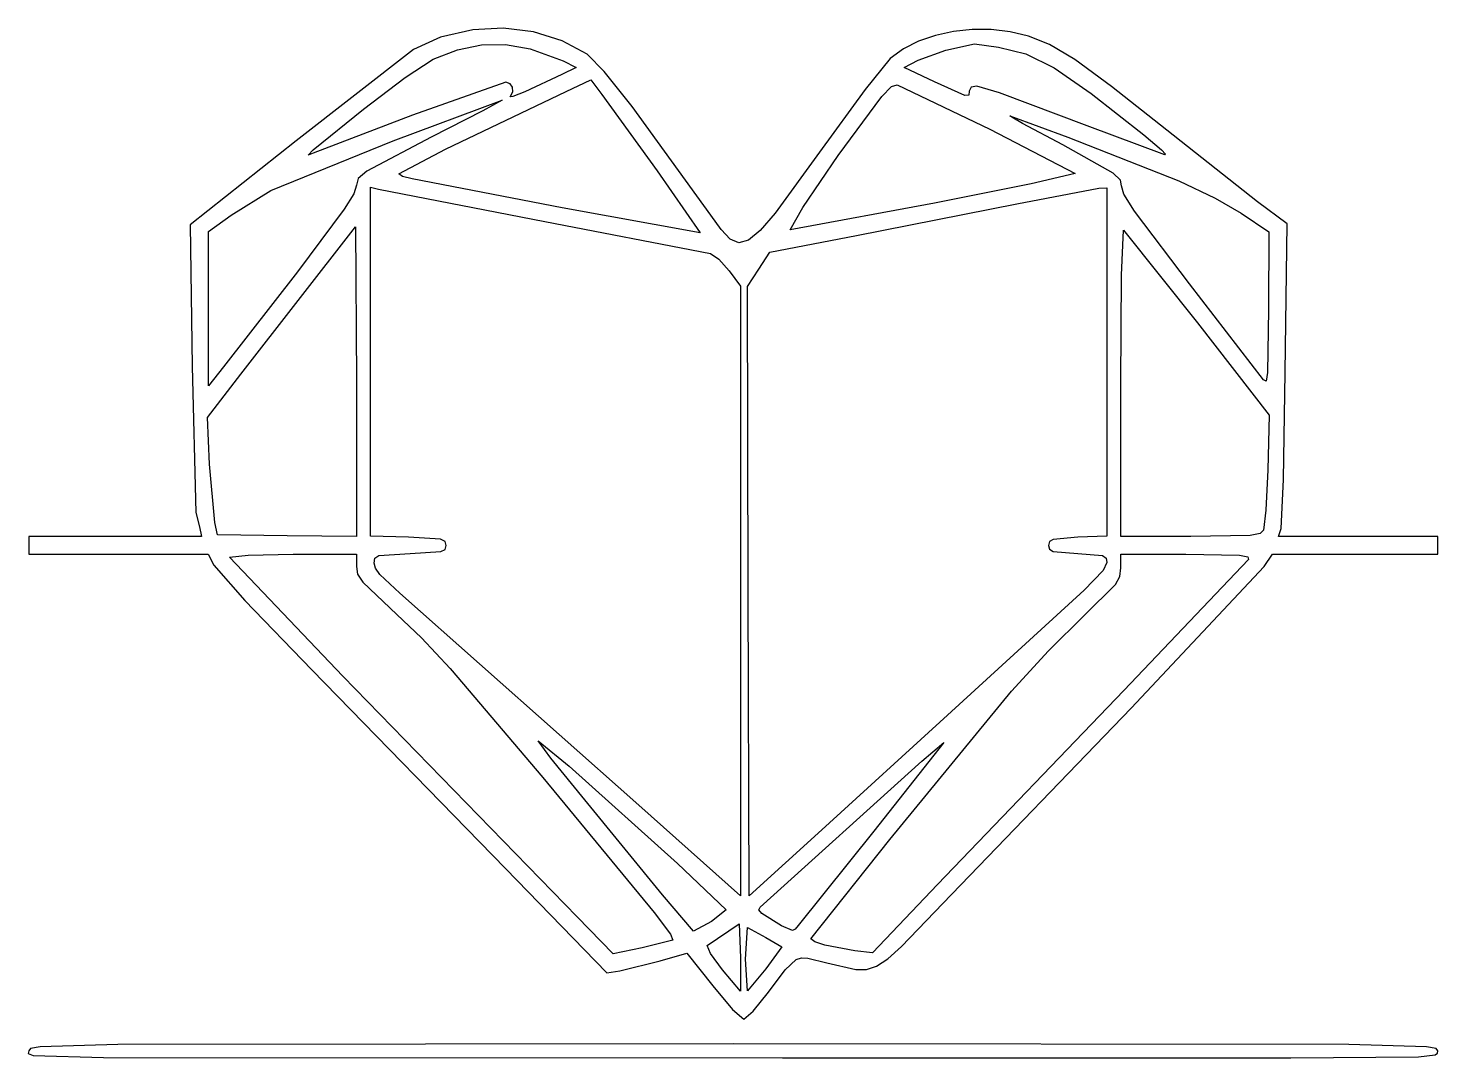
# Model space of a CAD drawing. Extents: x 0 to 106, y -64 to 13.
import ezdxf

# ---------------------------------------------------------------- set-up
doc = ezdxf.new("R2010")
doc.units = 0

msp = doc.modelspace()

# ---------------------------------------------------------------- linework, layer by layer
at = {"layer": 'Layer 1'}
for p, q in [((33.3375, 12.938), (30.916566, 12.375761)), ((33.337504, 12.937937), (33.3375, 12.938)), ((35.633591, 13.06196), (33.337504, 12.937937)), ((37.914794, 12.779188), (35.633591, 13.06196)), ((40.05709, 12.119386), (37.914794, 12.779188)), ((69.453066, 12.818925), (68.101524, 12.5222)), ((70.85918, 12.966823), (69.453066, 12.818925)), ((72.288238, 12.960311), (70.85918, 12.966823)), ((73.708615, 12.79381), (72.288238, 12.960311)), ((75.088684, 12.461737), (73.708615, 12.79381)), ((30.916566, 12.375761), (28.89251, 11.45634)), ((32.199367, 11.445995), (34.002251, 11.81021)), ((34.002251, 11.81021), (35.810097, 11.83212)), ((35.810097, 11.83212), (37.650189, 11.509245)), ((41.936454, 11.112317), (40.05709, 12.119386)), ((66.836179, 12.082227), (65.688657, 11.504589)), ((68.101524, 12.5222), (66.836179, 12.082227)), ((68.874244, 11.410032), (71.04052, 11.879664)), ((71.04052, 11.879664), (72.83968, 11.641539)), ((76.672454, 11.84534), (75.088684, 12.461737)), ((78.571246, 10.705563), (76.672454, 11.84534)), ((28.89251, 11.45634), (20.0819, 4.60364)), ((28.260803, 9.349583), (30.374159, 10.741954)), ((30.374159, 10.741954), (32.199367, 11.445995)), ((37.650189, 11.509245), (37.6502, 11.50925)), ((37.6502, 11.50925), (40.13728, 10.609668)), ((40.13728, 10.609668), (41.116237, 10.10696)), ((43.223814, 9.81092), (41.936454, 11.112317)), ((64.690584, 10.794867), (62.818659, 8.446694)), ((65.688657, 11.504589), (64.690584, 10.794867)), ((65.74886, 10.10696), (66.80719, 10.662584)), ((66.80719, 10.662584), (68.874244, 11.410032)), ((72.83968, 11.641539), (72.8397, 11.641542)), ((72.8397, 11.641542), (74.877813, 11.136768)), ((74.877813, 11.136768), (77.020106, 10.08381)), ((81.328283, 8.677781), (78.571246, 10.705563)), ((40.031447, 9.577794), (37.246713, 8.274719)), ((41.116237, 10.10696), (40.031447, 9.577794)), ((45.329728, 7.189908), (43.223814, 9.81092)), ((68.02427, 9.02217), (65.74886, 10.10696)), ((77.020106, 10.08381), (79.797396, 8.162689)), ((25.135419, 6.984874), (28.260803, 9.349583)), ((35.824579, 8.995704), (28.80651, 6.52516)), ((36.142492, 8.886564), (35.824579, 8.995704)), ((36.32398, 8.618675), (36.142492, 8.886564)), ((36.341756, 8.281333), (36.32398, 8.618675)), ((40.34889, 8.307798), (42.20097, 9.180922)), ((42.20097, 9.180922), (43.047636, 8.069672)), ((64.062084, 7.927453), (64.79713, 8.682757)), ((64.79713, 8.682757), (65.21964, 8.810502)), ((65.21964, 8.810502), (72.17817, 5.476752)), ((70.306297, 8.013447), (68.02427, 9.02217)), ((70.783372, 8.626122), (70.64364, 8.334254)), ((71.205877, 8.70467), (70.783372, 8.626122)), ((72.91905, 8.201962), (71.205877, 8.70467)), ((85.486784, 5.397367), (81.328283, 8.677781)), ((27.354496, 4.606949), (35.55987, 7.646341)), ((31.286916, 3.962026), (40.34889, 8.307798)), ((35.55987, 7.646341), (34.088128, 6.84267)), ((36.163059, 7.900789), (36.168537, 7.963834)), ((36.36284, 7.940683), (36.163059, 7.900789)), ((36.168537, 7.963834), (36.341756, 8.281333)), ((37.246713, 8.274719), (36.36284, 7.940683)), ((43.047636, 8.069672), (47.201586, 2.354682)), ((62.818659, 8.446694), (59.398924, 3.756957)), ((60.8011, 3.492382), (64.062084, 7.927453)), ((70.598992, 8.036185), (70.306297, 8.013447)), ((70.64364, 8.334254), (70.598992, 8.036185)), ((79.50717, 5.714882), (72.91905, 8.201962)), ((79.797396, 8.162689), (83.7405, 5.053422)), ((21.348572, 3.912402), (25.135419, 6.984874)), ((28.80651, 6.52516), (21.351879, 3.677584)), ((34.088128, 6.84267), (30.21529, 4.868221)), ((51.223314, -0.979083), (45.329728, 7.189908)), ((73.83761, 6.366011), (73.686306, 6.482181)), ((73.686306, 6.482181), (78.051926, 4.868221)), ((74.638799, 5.91002), (73.83761, 6.366011)), ((72.17817, 5.476752), (72.1782, 5.476762)), ((72.1782, 5.476762), (78.58111, 2.143012)), ((77.655046, 4.286141), (74.638799, 5.91002)), ((85.328, 3.545302), (79.50717, 5.714882)), ((92.286564, 0.026337), (85.486784, 5.397367)), ((20.0819, 4.60364), (12.11795, -1.71989)), ((18.17677, 0.873021), (27.354496, 4.606949)), ((30.2153, 4.868221), (25.386661, 2.324917)), ((30.21529, 4.868221), (30.2153, 4.868221)), ((81.451815, 2.166172), (77.655046, 4.286141)), ((78.0519, 4.868221), (86.386281, 1.584085)), ((78.051926, 4.868221), (78.0519, 4.868221)), ((83.7405, 5.053422), (85.079954, 3.912407)), ((20.979396, 3.528343), (21.348572, 3.912402)), ((21.351879, 3.677584), (20.979396, 3.528343)), ((27.78119, 2.116558), (31.286916, 3.962026)), ((59.398924, 3.756957), (56.056495, -0.826532)), ((58.135422, -0.410214), (60.8011, 3.492382)), ((85.079954, 3.912407), (85.366447, 3.60607)), ((85.366447, 3.60607), (85.328, 3.545302)), ((25.386661, 2.324917), (24.723549, 1.761436)), ((47.201586, 2.354682), (47.2016, 2.354682)), ((47.2016, 2.354682), (50.42951, -2.301978)), ((78.58111, 2.143012), (75.288712, 1.377375)), ((82.000825, 1.65561), (81.451815, 2.166172)), ((24.60614, 1.269891), (24.399434, 0.621249)), ((24.723549, 1.761436), (24.60614, 1.269891)), ((25.664416, -12.012128), (25.664416, 1.111172)), ((25.664416, 1.111172), (26.272957, 0.97888)), ((28.075541, 1.921428), (27.78119, 2.116558)), ((28.78661, 1.746142), (28.075541, 1.921428)), ((40.05781, -0.423438), (28.78661, 1.746142)), ((75.288712, 1.377375), (68.017647, -0.092714)), ((82.073586, 1.216981), (82.000825, 1.65561)), ((82.261271, 0.588594), (82.073586, 1.216981)), ((86.386281, 1.584085), (89.11728, 0.288044)), ((15.18698, -0.979059), (18.17677, 0.873021)), ((24.399434, 0.621249), (23.686714, -0.545811)), ((26.272957, 0.97888), (38.761257, -1.45528)), ((74.215361, -0.132382), (80.380141, 1.031788)), ((80.380141, 1.031788), (80.962224, 1.058246)), ((80.962224, 1.058246), (80.962224, -12.038654)), ((83.059153, -0.67479), (82.261271, 0.588594)), ((89.11728, 0.288044), (91.0694, -0.846769)), ((94.509064, -1.640533), (92.286564, 0.026337)), ((13.49365, -2.222599), (15.18698, -0.979059)), ((23.686714, -0.545811), (20.1876, -5.238849)), ((50.42951, -2.301978), (40.05781, -0.423438)), ((52.003264, -2.068058), (51.223314, -0.979083)), ((56.056495, -0.826532), (54.93083, -2.138957)), ((68.017647, -0.092714), (57.17631, -2.090318)), ((57.17631, -2.090318), (58.135422, -0.410214)), ((62.176861, -2.513632), (74.215361, -0.132382)), ((87.180036, -6.138429), (83.059153, -0.67479)), ((91.0694, -0.846769), (93.13315, -2.249059)), ((12.11795, -1.71989), (12.2767, -12.35609)), ((15.927769, -12.938236), (24.526719, -1.852236)), ((24.526719, -1.852236), (24.606094, -13.493936)), ((38.761257, -1.45528), (38.7613, -1.455309)), ((38.7613, -1.455309), (51.1967, -3.863019)), ((52.675624, -2.780313), (52.003264, -2.068058)), ((82.076811, -5.500044), (82.232253, -2.116668)), ((82.232253, -2.116668), (87.788493, -9.075198)), ((94.376773, -12.805933), (94.509064, -1.640533)), ((13.49365, -8.016969), (13.49365, -2.222599)), ((53.328761, -3.064067), (52.675624, -2.780313)), ((54.05104, -2.867542), (53.328761, -3.064067)), ((54.93083, -2.138957), (54.05104, -2.867542)), ((55.668121, -3.757172), (62.176861, -2.513632)), ((93.13315, -2.249059), (93.106692, -8.069889)), ((51.1967, -3.863019), (51.828392, -4.302888)), ((54.821455, -5.053632), (55.668121, -3.757172)), ((20.1876, -5.238849), (14.63136, -12.382589)), ((51.828392, -4.302888), (52.59899, -5.159479)), ((52.59899, -5.159479), (53.445656, -6.323649)), ((53.974789, -6.350092), (54.821455, -5.053632)), ((53.445656, -6.323649), (53.445656, -29.236549)), ((54.027705, -29.236492), (53.974789, -6.350092)), ((82.020587, -13.626068), (82.076811, -5.500044)), ((92.736276, -13.361549), (87.180036, -6.138429)), ((13.49365, -13.811339), (13.49365, -8.016969)), ((93.106692, -8.069889), (93.040546, -12.809231)), ((87.788493, -9.075198), (87.7885, -9.075279)), ((87.7885, -9.075279), (93.15953, -16.007349)), ((12.2767, -12.35609), (12.541283, -23.33629)), ((14.63136, -12.382589), (13.49365, -13.811339)), ((25.664416, -25.109028), (25.664416, -12.012128)), ((80.962224, -12.038654), (80.9623, -12.038609)), ((80.9623, -12.038609), (80.9623, -25.109009)), ((13.414229, -16.192606), (15.927769, -12.938236)), ((24.606094, -13.493936), (24.6061, -13.493819)), ((24.6061, -13.493819), (24.6061, -25.135519)), ((82.020587, -25.135468), (82.020587, -13.626068)), ((92.928098, -13.45374), (92.736276, -13.361549)), ((93.040546, -12.809231), (92.928098, -13.45374)), ((94.247788, -20.83931), (94.376773, -12.805933)), ((13.572979, -19.685106), (13.414229, -16.192606)), ((93.15953, -16.007349), (93.053697, -20.108389)), ((13.969854, -24.077186), (13.572979, -19.685106)), ((93.053697, -20.108389), (92.924713, -23.137865)), ((94.059273, -24.526933), (94.247788, -20.83931)), ((92.924713, -23.137865), (92.736197, -24.659219)), ((12.541283, -23.33629), (12.805866, -24.39462)), ((14.18152, -25.003227), (13.969854, -24.077186)), ((6.482336, -25.135452), (0.000056, -25.135452)), ((0.000056, -25.135452), (0.000056, -25.79691)), ((12.964616, -25.135452), (6.482336, -25.135452)), ((12.805866, -24.39462), (12.964616, -25.135452)), ((19.39381, -25.082602), (14.18152, -25.003227)), ((24.6061, -25.135519), (19.39381, -25.082602)), ((28.521916, -25.188403), (25.664416, -25.109028)), ((30.919701, -25.333924), (28.521916, -25.188403)), ((31.278955, -25.500942), (30.919701, -25.333924)), ((76.950561, -25.343827), (76.660759, -25.512085)), ((78.79272, -25.188384), (76.950561, -25.343827)), ((80.9623, -25.109009), (78.79272, -25.188384)), ((87.285787, -25.135468), (82.020587, -25.135468)), ((91.737396, -25.056093), (87.285787, -25.135468)), ((92.487324, -24.912227), (91.737396, -25.056093)), ((92.736197, -24.659219), (92.487324, -24.912227)), ((93.874065, -25.135474), (94.059273, -24.526933)), ((99.853645, -25.135474), (93.874065, -25.135474)), ((105.833225, -25.135474), (99.853645, -25.135474)), ((105.833225, -25.796932), (105.833225, -25.135474)), ((0.000056, -25.79691), (0.000056, -26.458367)), ((0.000056, -26.458367), (6.746926, -26.458367)), ((6.746926, -26.458367), (13.467336, -26.458367)), ((13.467336, -26.458367), (13.890669, -27.278574)), ((16.480091, -26.524443), (19.8436, -26.458297)), ((19.8436, -26.458297), (24.60609, -26.458297)), ((24.60609, -26.458297), (24.60609, -27.384337)), ((26.2895, -26.554313), (28.654206, -26.405485)), ((28.654206, -26.405485), (30.936236, -26.259964)), ((30.936236, -26.259964), (31.281022, -26.092946)), ((31.352956, -25.796944), (31.278955, -25.500942)), ((31.281022, -26.092946), (31.352956, -25.796944)), ((76.660759, -25.512085), (76.59668, -25.796925)), ((76.59668, -25.796925), (76.660759, -26.081765)), ((76.660759, -26.081765), (76.95056, -26.250023)), ((76.95056, -26.250023), (78.79272, -26.405466)), ((78.79272, -26.405466), (80.651416, -26.560908)), ((82.02064, -27.490181), (82.02064, -26.458311)), ((82.02064, -26.458311), (86.91543, -26.458311)), ((86.91543, -26.458311), (90.947014, -26.527764)), ((92.789286, -27.384429), (93.424285, -26.458389)), ((93.424285, -26.458389), (99.615525, -26.458389)), ((99.615525, -26.458389), (105.833225, -26.458389)), ((105.833225, -26.458389), (105.833225, -25.796932)), ((13.890669, -27.278574), (16.228921, -29.927711)), ((15.08111, -26.669963), (16.480091, -26.524443)), ((23.58411, -35.616175), (15.08111, -26.669963)), ((24.60609, -27.384337), (24.6061, -27.384379)), ((24.6061, -27.384379), (24.690849, -27.946618)), ((25.929006, -27.119859), (25.979029, -26.75151)), ((26.0336, -27.508879), (25.929006, -27.119859)), ((25.979029, -26.75151), (26.2895, -26.554313)), ((26.368877, -27.989675), (26.0336, -27.508879)), ((80.651416, -26.560908), (80.913518, -26.751491)), ((80.9623, -27.093382), (80.704744, -27.685386)), ((80.913518, -26.751491), (80.9623, -27.093382)), ((81.956148, -28.12559), (82.02064, -27.490181)), ((91.625, -26.855213), (82.25876, -36.697703)), ((82.788086, -38.020629), (92.789286, -27.384429)), ((90.947014, -26.527764), (91.570026, -26.648067)), ((91.570026, -26.648067), (91.62501, -26.855186)), ((91.62501, -26.855186), (91.625, -26.855213)), ((24.690849, -27.946618), (25.085656, -28.568389)), ((25.085656, -28.568389), (27.6488, -30.982709)), ((27.860466, -29.395269), (26.368877, -27.989675)), ((80.704744, -27.685386), (79.278885, -29.170354)), ((81.623765, -28.743638), (81.956148, -28.12559)), ((45.825666, -45.323169), (27.860466, -29.395269)), ((53.445656, -29.236549), (53.445656, -52.122949)), ((54.10708, -52.122892), (54.027705, -29.236492)), ((79.278885, -29.170354), (69.0031, -38.549782)), ((79.32189, -31.009131), (81.623765, -28.743638)), ((16.228921, -29.927711), (21.246079, -35.136694)), ((27.6488, -30.982709), (29.494264, -32.733091)), ((76.580144, -33.711185), (79.32189, -31.009131)), ((29.494264, -32.733091), (31.657225, -35.04406)), ((73.81856, -36.750581), (76.580144, -33.711185)), ((21.246079, -35.136694), (35.798179, -50.059194)), ((41.19541, -53.710363), (23.58411, -35.616175)), ((31.657225, -35.04406), (38.6025, -43.232909)), ((64.660697, -47.886244), (73.81856, -36.750581)), ((82.25876, -36.697703), (68.26236, -51.276203)), ((68.659386, -52.705029), (82.788086, -38.020629)), ((69.0031, -38.549782), (59.55749, -47.175192)), ((39.211073, -41.777693), (38.25857, -40.481233)), ((38.25857, -40.481233), (40.5869, -42.386233)), ((68.73854, -40.613541), (63.47334, -47.254571)), ((67.07167, -42.015831), (68.73854, -40.613541)), ((41.75107, -44.899773), (39.211073, -41.777693)), ((54.92727, -52.969531), (67.07167, -42.015831)), ((38.6025, -43.232909), (46.966631, -53.373046)), ((40.5869, -42.386213), (48.71952, -49.688713)), ((40.5869, -42.386233), (40.5869, -42.386213)), ((47.59835, -52.043513), (41.75107, -44.899773)), ((53.445656, -52.122949), (45.825666, -45.323169)), ((59.55749, -47.175192), (54.10708, -52.122892)), ((63.4733, -47.254543), (57.78477, -54.345363)), ((63.47334, -47.254571), (63.4733, -47.254543)), ((58.73736, -55.350781), (64.660697, -47.886244)), ((48.71952, -49.688713), (52.3873, -53.181213)), ((35.798179, -50.059194), (43.418169, -57.917314)), ((68.26236, -51.276203), (63.36757, -56.409113)), ((49.92668, -54.768713), (47.59835, -52.043513)), ((65.538961, -55.92591), (68.659386, -52.705029)), ((43.89416, -56.488483), (41.19541, -53.710363)), ((46.966631, -53.373046), (48.19818, -54.997751)), ((52.3873, -53.181213), (51.26613, -54.044416)), ((54.837147, -53.166316), (54.92727, -52.969531)), ((55.059565, -53.452397), (54.837147, -53.166316)), ((56.54123, -54.371821), (55.059565, -53.452397)), ((48.19818, -54.997751), (48.36561, -55.456609)), ((51.26613, -54.044416), (49.92668, -54.768713)), ((50.95852, -55.853493), (53.36623, -54.239533)), ((53.36623, -54.239533), (53.445605, -56.779533)), ((53.842478, -56.885357), (53.97477, -54.504107)), ((53.97477, -54.504107), (55.3506, -55.244939)), ((57.361437, -54.725701), (56.54123, -54.371821)), ((57.568143, -54.62855), (57.361437, -54.725701)), ((57.78477, -54.345363), (57.568143, -54.62855)), ((46.06374, -56.038692), (43.89416, -56.488483)), ((48.36561, -55.456609), (46.06374, -56.038692)), ((51.209877, -56.468646), (50.95852, -55.853493)), ((55.3506, -55.244939), (55.3506, -55.244953)), ((55.3506, -55.244953), (56.56768, -55.959327)), ((56.56768, -55.959327), (55.3506, -57.599737)), ((59.027161, -55.576917), (58.73736, -55.350781)), ((59.78577, -55.830338), (59.027161, -55.576917)), ((62.04465, -56.250363), (59.78577, -55.830338)), ((64.510808, -56.857789), (65.538961, -55.92591)), ((44.397126, -57.758564), (47.413376, -57.017732)), ((47.413376, -57.017732), (49.424206, -56.435649)), ((49.424206, -56.435649), (51.382116, -58.896269)), ((52.09623, -57.679113), (51.209877, -56.468646)), ((53.4456, -56.779533), (53.4456, -59.293073)), ((53.445605, -56.779533), (53.4456, -56.779533)), ((53.97477, -59.266607), (53.842478, -56.885357)), ((56.806479, -57.685802), (57.636196, -56.911895)), ((57.636196, -56.911895), (58.042218, -56.792832)), ((58.042218, -56.792832), (58.520483, -56.812676)), ((58.520483, -56.812676), (59.928146, -57.150019)), ((59.928146, -57.150019), (62.12584, -57.664715)), ((63.36757, -56.409113), (62.04465, -56.250363)), ((63.678612, -57.417909), (64.510808, -56.857789)), ((43.418169, -57.917314), (44.397126, -57.758564)), ((53.4456, -59.293073), (52.09623, -57.679113)), ((55.3506, -57.599737), (53.97477, -59.266607)), ((55.562526, -59.372519), (56.806479, -57.685802)), ((62.12584, -57.664715), (62.92331, -57.666731)), ((62.92331, -57.666731), (63.678612, -57.417909)), ((51.382116, -58.896269), (52.863778, -60.655745)), ((54.418204, -60.794652), (55.562526, -59.372519)), ((52.863778, -60.655745), (53.710446, -61.383349)), ((53.710446, -61.383349), (54.418204, -60.794652)), ((0.852866, -63.458676), (0.110949, -63.589934)), ((6.684025, -63.30158), (0.852866, -63.458676)), ((52.9166, -63.235434), (6.684025, -63.30158)), ((99.149172, -63.30158), (52.9166, -63.235434)), ((104.980333, -63.458676), (99.149172, -63.30158)), ((105.722251, -63.589934), (104.980333, -63.458676)), ((0, -63.7646), (-0.050023, -63.963141)), ((-0.050023, -63.963141), (0.334036, -64.107731)), ((0.110949, -63.589934), (0, -63.7646)), ((0, -63.7646), (0, -63.7646)), ((0.334036, -64.107731), (5.609164, -64.267308)), ((5.609164, -64.267308), (56.6208, -64.293766)), ((56.6208, -64.293766), (94.8001, -64.293766)), ((94.8001, -64.293766), (104.384613, -64.22762)), ((104.384613, -64.22762), (105.634764, -64.070524)), ((105.634764, -64.070524), (105.804055, -63.939266)), ((105.8332, -63.7646), (105.722251, -63.589934)), ((105.804055, -63.939266), (105.8332, -63.7646))]:
    msp.add_line(p, q, dxfattribs=at)

doc.saveas('drawing.dxf')
